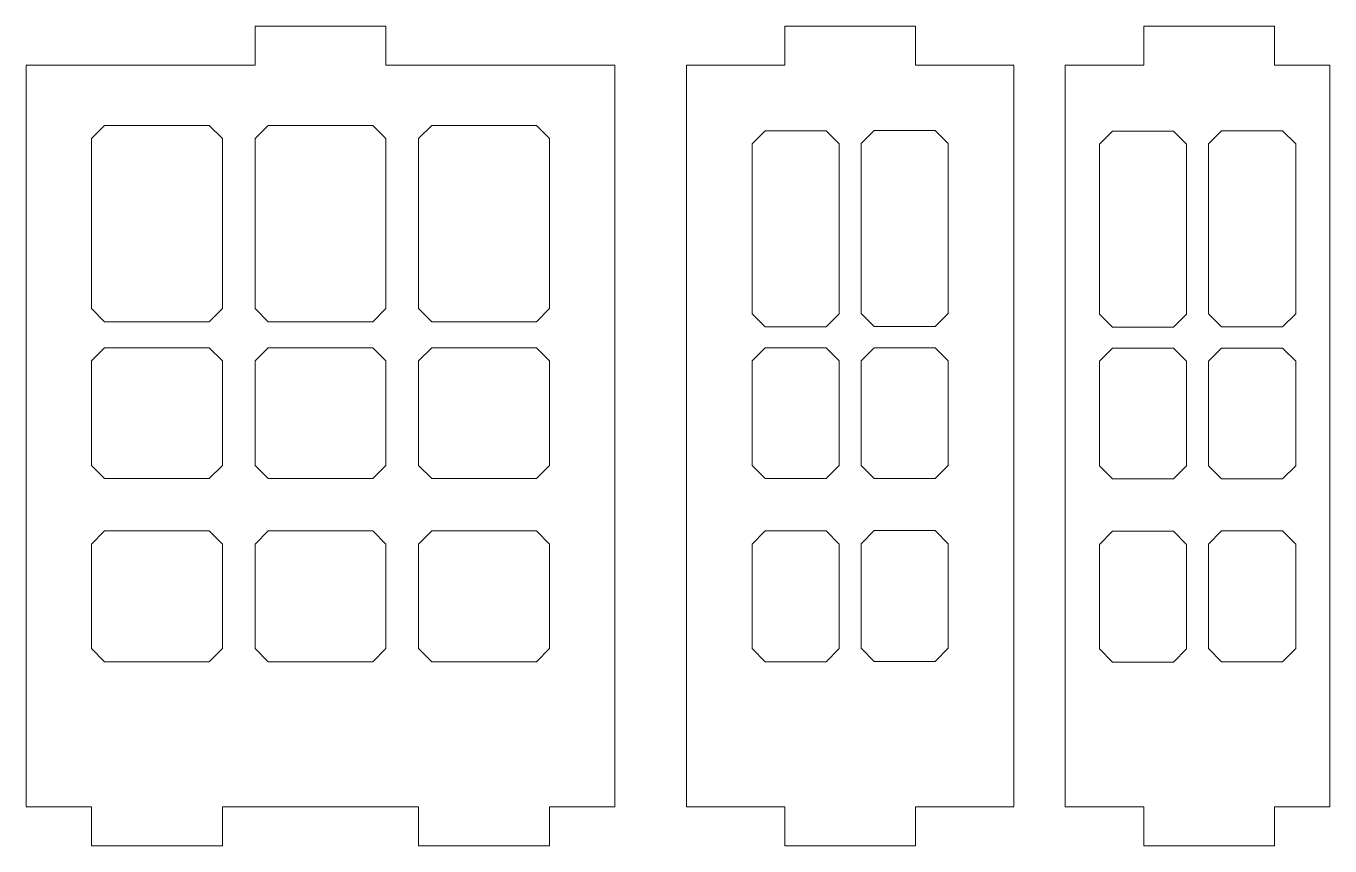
# Model space of a CAD drawing. Header units: centimetres. Extents: x -57 to 189, y -76 to 83.
# Drawn here: x 53.88 to 63.84, y 32.83 to 39.09 of the extents above; entities that cross this region are included whole.
import ezdxf

# ---------------------------------------------------------------- set-up
doc = ezdxf.new("R2010")
doc.units = ezdxf.units.CM
doc.header["$MEASUREMENT"] = 0
doc.layers.add('DEFAULT', color=7, linetype='Continuous')
doc.layers.add('layer 1', color=7, linetype='Continuous')

msp = doc.modelspace()

# ---------------------------------------------------------------- linework, layer by layer
at = {"layer": 'DEFAULT', "color": 250, "lineweight": 9}
for points, knots in [([(63.42041, 38.79448), (63.42041, 38.79448), (63.84365, 38.79448), (63.84365, 38.79448), (63.84365, 38.79448), (63.84365, 38.79448), (63.84365, 33.12508), (63.84365, 33.12508), (63.84365, 33.12508), (63.84365, 33.12508), (63.42041, 33.12508), (63.42041, 33.12508), (63.42041, 33.12508), (63.42041, 33.12508), (63.42041, 32.82508), (63.42041, 32.82508), (63.42041, 32.82508), (63.42041, 32.82508), (62.42041, 32.82508), (62.42041, 32.82508), (62.42041, 32.82508), (62.42041, 32.82508), (62.42041, 33.12508), (62.42041, 33.12508), (62.42041, 33.12508), (62.42041, 33.12508), (61.82041, 33.12508), (61.82041, 33.12508), (61.82041, 33.12508), (61.82041, 33.12508), (61.82041, 38.79448), (61.82041, 38.79448), (61.82041, 38.79448), (61.82041, 38.79448), (62.42041, 38.79448), (62.42041, 38.79448), (62.42041, 38.79448), (62.42041, 38.79448), (62.42041, 39.09448), (62.42041, 39.09448), (62.42041, 39.09448), (62.42041, 39.09448), (63.42041, 39.09448), (63.42041, 39.09448), (63.42041, 39.09448), (63.42041, 39.09448), (63.42041, 38.79448), (63.42041, 38.79448)], [0, 0, 0, 0, 0.0769231, 0.0769231, 0.0769231, 0.0769231, 0.1538462, 0.1538462, 0.1538462, 0.1538462, 0.2307692, 0.2307692, 0.2307692, 0.2307692, 0.3076923, 0.3076923, 0.3076923, 0.3076923, 0.3846154, 0.3846154, 0.3846154, 0.3846154, 0.4615385, 0.4615385, 0.4615385, 0.4615385, 0.5384615, 0.5384615, 0.5384615, 0.5384615, 0.6153846, 0.6153846, 0.6153846, 0.6153846, 0.6923077, 0.6923077, 0.6923077, 0.6923077, 0.7692308, 0.7692308, 0.7692308, 0.7692308, 0.8461538, 0.8461538, 0.8461538, 0.8461538, 1, 1, 1, 1]), ([(54.47959, 38.33383), (54.47959, 38.33383), (55.27959, 38.33383), (55.27959, 38.33383), (55.27959, 38.33383), (55.27959, 38.33383), (55.37959, 38.23383), (55.37959, 38.23383), (55.37959, 38.23383), (55.37959, 38.23383), (55.37959, 36.93383), (55.37959, 36.93383), (55.37959, 36.93383), (55.37959, 36.93383), (55.27959, 36.83383), (55.27959, 36.83383), (55.27959, 36.83383), (55.27959, 36.83383), (54.47959, 36.83383), (54.47959, 36.83383), (54.47959, 36.83383), (54.47959, 36.83383), (54.37959, 36.93383), (54.37959, 36.93383), (54.37959, 36.93383), (54.37959, 36.93383), (54.37959, 38.23383), (54.37959, 38.23383), (54.37959, 38.23383), (54.37959, 38.23383), (54.47959, 38.33383), (54.47959, 38.33383)], [0, 0, 0, 0, 0.1111111, 0.1111111, 0.1111111, 0.1111111, 0.2222222, 0.2222222, 0.2222222, 0.2222222, 0.3333333, 0.3333333, 0.3333333, 0.3333333, 0.4444444, 0.4444444, 0.4444444, 0.4444444, 0.5555556, 0.5555556, 0.5555556, 0.5555556, 0.6666667, 0.6666667, 0.6666667, 0.6666667, 0.7777778, 0.7777778, 0.7777778, 0.7777778, 1, 1, 1, 1]), ([(55.72959, 38.33383), (55.72959, 38.33383), (56.52959, 38.33383), (56.52959, 38.33383), (56.52959, 38.33383), (56.52959, 38.33383), (56.62959, 38.23383), (56.62959, 38.23383), (56.62959, 38.23383), (56.62959, 38.23383), (56.62959, 36.93383), (56.62959, 36.93383), (56.62959, 36.93383), (56.62959, 36.93383), (56.52959, 36.83383), (56.52959, 36.83383), (56.52959, 36.83383), (56.52959, 36.83383), (55.72959, 36.83383), (55.72959, 36.83383), (55.72959, 36.83383), (55.72959, 36.83383), (55.62959, 36.93383), (55.62959, 36.93383), (55.62959, 36.93383), (55.62959, 36.93383), (55.62959, 38.23383), (55.62959, 38.23383), (55.62959, 38.23383), (55.62959, 38.23383), (55.72959, 38.33383), (55.72959, 38.33383)], [0, 0, 0, 0, 0.1111111, 0.1111111, 0.1111111, 0.1111111, 0.2222222, 0.2222222, 0.2222222, 0.2222222, 0.3333333, 0.3333333, 0.3333333, 0.3333333, 0.4444444, 0.4444444, 0.4444444, 0.4444444, 0.5555556, 0.5555556, 0.5555556, 0.5555556, 0.6666667, 0.6666667, 0.6666667, 0.6666667, 0.7777778, 0.7777778, 0.7777778, 0.7777778, 1, 1, 1, 1]), ([(56.97959, 38.33394), (56.97959, 38.33394), (57.77959, 38.33394), (57.77959, 38.33394), (57.77959, 38.33394), (57.77959, 38.33394), (57.87959, 38.23394), (57.87959, 38.23394), (57.87959, 38.23394), (57.87959, 38.23394), (57.87959, 36.93394), (57.87959, 36.93394), (57.87959, 36.93394), (57.87959, 36.93394), (57.77959, 36.83394), (57.77959, 36.83394), (57.77959, 36.83394), (57.77959, 36.83394), (56.97959, 36.83394), (56.97959, 36.83394), (56.97959, 36.83394), (56.97959, 36.83394), (56.87959, 36.93394), (56.87959, 36.93394), (56.87959, 36.93394), (56.87959, 36.93394), (56.87959, 38.23394), (56.87959, 38.23394), (56.87959, 38.23394), (56.87959, 38.23394), (56.97959, 38.33394), (56.97959, 38.33394)], [0, 0, 0, 0, 0.1111111, 0.1111111, 0.1111111, 0.1111111, 0.2222222, 0.2222222, 0.2222222, 0.2222222, 0.3333333, 0.3333333, 0.3333333, 0.3333333, 0.4444444, 0.4444444, 0.4444444, 0.4444444, 0.5555556, 0.5555556, 0.5555556, 0.5555556, 0.6666667, 0.6666667, 0.6666667, 0.6666667, 0.7777778, 0.7777778, 0.7777778, 0.7777778, 1, 1, 1, 1]), ([(59.52751, 38.29448), (59.52751, 38.29448), (59.99421, 38.29448), (59.99421, 38.29448), (59.99421, 38.29448), (59.99421, 38.29448), (60.09421, 38.19448), (60.09421, 38.19448), (60.09421, 38.19448), (60.09421, 38.19448), (60.09421, 36.89449), (60.09421, 36.89449), (60.09421, 36.89449), (60.09421, 36.89449), (59.99421, 36.79449), (59.99421, 36.79449), (59.99421, 36.79449), (59.99421, 36.79449), (59.52751, 36.79449), (59.52751, 36.79449), (59.52751, 36.79449), (59.52751, 36.79449), (59.42751, 36.89449), (59.42751, 36.89449), (59.42751, 36.89449), (59.42751, 36.89449), (59.42751, 38.19448), (59.42751, 38.19448), (59.42751, 38.19448), (59.42751, 38.19448), (59.52751, 38.29448), (59.52751, 38.29448)], [0, 0, 0, 0, 0.1111111, 0.1111111, 0.1111111, 0.1111111, 0.2222222, 0.2222222, 0.2222222, 0.2222222, 0.3333333, 0.3333333, 0.3333333, 0.3333333, 0.4444444, 0.4444444, 0.4444444, 0.4444444, 0.5555556, 0.5555556, 0.5555556, 0.5555556, 0.6666667, 0.6666667, 0.6666667, 0.6666667, 0.7777778, 0.7777778, 0.7777778, 0.7777778, 1, 1, 1, 1]), ([(60.3608, 38.29704), (60.3608, 38.29704), (60.8275, 38.29704), (60.8275, 38.29704), (60.8275, 38.29704), (60.8275, 38.29704), (60.9275, 38.19704), (60.9275, 38.19704), (60.9275, 38.19704), (60.9275, 38.19704), (60.9275, 36.89705), (60.9275, 36.89705), (60.9275, 36.89705), (60.9275, 36.89705), (60.8275, 36.79705), (60.8275, 36.79705), (60.8275, 36.79705), (60.8275, 36.79705), (60.3608, 36.79705), (60.3608, 36.79705), (60.3608, 36.79705), (60.3608, 36.79705), (60.2608, 36.89705), (60.2608, 36.89705), (60.2608, 36.89705), (60.2608, 36.89705), (60.2608, 38.19704), (60.2608, 38.19704), (60.2608, 38.19704), (60.2608, 38.19704), (60.3608, 38.29704), (60.3608, 38.29704)], [0, 0, 0, 0, 0.1111111, 0.1111111, 0.1111111, 0.1111111, 0.2222222, 0.2222222, 0.2222222, 0.2222222, 0.3333333, 0.3333333, 0.3333333, 0.3333333, 0.4444444, 0.4444444, 0.4444444, 0.4444444, 0.5555556, 0.5555556, 0.5555556, 0.5555556, 0.6666667, 0.6666667, 0.6666667, 0.6666667, 0.7777778, 0.7777778, 0.7777778, 0.7777778, 1, 1, 1, 1]), ([(62.18204, 38.29192), (62.18204, 38.29192), (62.64874, 38.29192), (62.64874, 38.29192), (62.64874, 38.29192), (62.64874, 38.29192), (62.74874, 38.19192), (62.74874, 38.19192), (62.74874, 38.19192), (62.74874, 38.19192), (62.74874, 36.89193), (62.74874, 36.89193), (62.74874, 36.89193), (62.74874, 36.89193), (62.64874, 36.79193), (62.64874, 36.79193), (62.64874, 36.79193), (62.64874, 36.79193), (62.18204, 36.79193), (62.18204, 36.79193), (62.18204, 36.79193), (62.18204, 36.79193), (62.08204, 36.89193), (62.08204, 36.89193), (62.08204, 36.89193), (62.08204, 36.89193), (62.08204, 38.19192), (62.08204, 38.19192), (62.08204, 38.19192), (62.08204, 38.19192), (62.18204, 38.29192), (62.18204, 38.29192)], [0, 0, 0, 0, 0.1111111, 0.1111111, 0.1111111, 0.1111111, 0.2222222, 0.2222222, 0.2222222, 0.2222222, 0.3333333, 0.3333333, 0.3333333, 0.3333333, 0.4444444, 0.4444444, 0.4444444, 0.4444444, 0.5555556, 0.5555556, 0.5555556, 0.5555556, 0.6666667, 0.6666667, 0.6666667, 0.6666667, 0.7777778, 0.7777778, 0.7777778, 0.7777778, 1, 1, 1, 1]), ([(63.01533, 38.29448), (63.01533, 38.29448), (63.48203, 38.29448), (63.48203, 38.29448), (63.48203, 38.29448), (63.48203, 38.29448), (63.58203, 38.19448), (63.58203, 38.19448), (63.58203, 38.19448), (63.58203, 38.19448), (63.58203, 36.89449), (63.58203, 36.89449), (63.58203, 36.89449), (63.58203, 36.89449), (63.48203, 36.79449), (63.48203, 36.79449), (63.48203, 36.79449), (63.48203, 36.79449), (63.01533, 36.79449), (63.01533, 36.79449), (63.01533, 36.79449), (63.01533, 36.79449), (62.91533, 36.89449), (62.91533, 36.89449), (62.91533, 36.89449), (62.91533, 36.89449), (62.91533, 38.19448), (62.91533, 38.19448), (62.91533, 38.19448), (62.91533, 38.19448), (63.01533, 38.29448), (63.01533, 38.29448)], [0, 0, 0, 0, 0.1111111, 0.1111111, 0.1111111, 0.1111111, 0.2222222, 0.2222222, 0.2222222, 0.2222222, 0.3333333, 0.3333333, 0.3333333, 0.3333333, 0.4444444, 0.4444444, 0.4444444, 0.4444444, 0.5555556, 0.5555556, 0.5555556, 0.5555556, 0.6666667, 0.6666667, 0.6666667, 0.6666667, 0.7777778, 0.7777778, 0.7777778, 0.7777778, 1, 1, 1, 1]), ([(54.47959, 36.63384), (54.47959, 36.63384), (55.27959, 36.63384), (55.27959, 36.63384), (55.27959, 36.63384), (55.27959, 36.63384), (55.37959, 36.53384), (55.37959, 36.53384), (55.37959, 36.53384), (55.37959, 36.53384), (55.37959, 35.73384), (55.37959, 35.73384), (55.37959, 35.73384), (55.37959, 35.73384), (55.27959, 35.63384), (55.27959, 35.63384), (55.27959, 35.63384), (55.27959, 35.63384), (54.47959, 35.63384), (54.47959, 35.63384), (54.47959, 35.63384), (54.47959, 35.63384), (54.37959, 35.73384), (54.37959, 35.73384), (54.37959, 35.73384), (54.37959, 35.73384), (54.37959, 36.53384), (54.37959, 36.53384), (54.37959, 36.53384), (54.37959, 36.53384), (54.47959, 36.63384), (54.47959, 36.63384)], [0, 0, 0, 0, 0.1111111, 0.1111111, 0.1111111, 0.1111111, 0.2222222, 0.2222222, 0.2222222, 0.2222222, 0.3333333, 0.3333333, 0.3333333, 0.3333333, 0.4444444, 0.4444444, 0.4444444, 0.4444444, 0.5555556, 0.5555556, 0.5555556, 0.5555556, 0.6666667, 0.6666667, 0.6666667, 0.6666667, 0.7777778, 0.7777778, 0.7777778, 0.7777778, 1, 1, 1, 1]), ([(55.72959, 36.63384), (55.72959, 36.63384), (56.52959, 36.63384), (56.52959, 36.63384), (56.52959, 36.63384), (56.52959, 36.63384), (56.62959, 36.53384), (56.62959, 36.53384), (56.62959, 36.53384), (56.62959, 36.53384), (56.62959, 35.73384), (56.62959, 35.73384), (56.62959, 35.73384), (56.62959, 35.73384), (56.52959, 35.63384), (56.52959, 35.63384), (56.52959, 35.63384), (56.52959, 35.63384), (55.72959, 35.63384), (55.72959, 35.63384), (55.72959, 35.63384), (55.72959, 35.63384), (55.62959, 35.73384), (55.62959, 35.73384), (55.62959, 35.73384), (55.62959, 35.73384), (55.62959, 36.53384), (55.62959, 36.53384), (55.62959, 36.53384), (55.62959, 36.53384), (55.72959, 36.63384), (55.72959, 36.63384)], [0, 0, 0, 0, 0.1111111, 0.1111111, 0.1111111, 0.1111111, 0.2222222, 0.2222222, 0.2222222, 0.2222222, 0.3333333, 0.3333333, 0.3333333, 0.3333333, 0.4444444, 0.4444444, 0.4444444, 0.4444444, 0.5555556, 0.5555556, 0.5555556, 0.5555556, 0.6666667, 0.6666667, 0.6666667, 0.6666667, 0.7777778, 0.7777778, 0.7777778, 0.7777778, 1, 1, 1, 1]), ([(56.97959, 36.63384), (56.97959, 36.63384), (57.77959, 36.63384), (57.77959, 36.63384), (57.77959, 36.63384), (57.77959, 36.63384), (57.87959, 36.53384), (57.87959, 36.53384), (57.87959, 36.53384), (57.87959, 36.53384), (57.87959, 35.73384), (57.87959, 35.73384), (57.87959, 35.73384), (57.87959, 35.73384), (57.77959, 35.63384), (57.77959, 35.63384), (57.77959, 35.63384), (57.77959, 35.63384), (56.97959, 35.63384), (56.97959, 35.63384), (56.97959, 35.63384), (56.97959, 35.63384), (56.87959, 35.73384), (56.87959, 35.73384), (56.87959, 35.73384), (56.87959, 35.73384), (56.87959, 36.53384), (56.87959, 36.53384), (56.87959, 36.53384), (56.87959, 36.53384), (56.97959, 36.63384), (56.97959, 36.63384)], [0, 0, 0, 0, 0.1111111, 0.1111111, 0.1111111, 0.1111111, 0.2222222, 0.2222222, 0.2222222, 0.2222222, 0.3333333, 0.3333333, 0.3333333, 0.3333333, 0.4444444, 0.4444444, 0.4444444, 0.4444444, 0.5555556, 0.5555556, 0.5555556, 0.5555556, 0.6666667, 0.6666667, 0.6666667, 0.6666667, 0.7777778, 0.7777778, 0.7777778, 0.7777778, 1, 1, 1, 1]), ([(59.52751, 36.63373), (59.52751, 36.63373), (59.99421, 36.63373), (59.99421, 36.63373), (59.99421, 36.63373), (59.99421, 36.63373), (60.09421, 36.53373), (60.09421, 36.53373), (60.09421, 36.53373), (60.09421, 36.53373), (60.09421, 35.73373), (60.09421, 35.73373), (60.09421, 35.73373), (60.09421, 35.73373), (59.99421, 35.63373), (59.99421, 35.63373), (59.99421, 35.63373), (59.99421, 35.63373), (59.52751, 35.63373), (59.52751, 35.63373), (59.52751, 35.63373), (59.52751, 35.63373), (59.42751, 35.73373), (59.42751, 35.73373), (59.42751, 35.73373), (59.42751, 35.73373), (59.42751, 36.53373), (59.42751, 36.53373), (59.42751, 36.53373), (59.42751, 36.53373), (59.52751, 36.63373), (59.52751, 36.63373)], [0, 0, 0, 0, 0.1111111, 0.1111111, 0.1111111, 0.1111111, 0.2222222, 0.2222222, 0.2222222, 0.2222222, 0.3333333, 0.3333333, 0.3333333, 0.3333333, 0.4444444, 0.4444444, 0.4444444, 0.4444444, 0.5555556, 0.5555556, 0.5555556, 0.5555556, 0.6666667, 0.6666667, 0.6666667, 0.6666667, 0.7777778, 0.7777778, 0.7777778, 0.7777778, 1, 1, 1, 1]), ([(60.3608, 36.63373), (60.3608, 36.63373), (60.8275, 36.63373), (60.8275, 36.63373), (60.8275, 36.63373), (60.8275, 36.63373), (60.9275, 36.53373), (60.9275, 36.53373), (60.9275, 36.53373), (60.9275, 36.53373), (60.9275, 35.73373), (60.9275, 35.73373), (60.9275, 35.73373), (60.9275, 35.73373), (60.8275, 35.63373), (60.8275, 35.63373), (60.8275, 35.63373), (60.8275, 35.63373), (60.3608, 35.63373), (60.3608, 35.63373), (60.3608, 35.63373), (60.3608, 35.63373), (60.2608, 35.73373), (60.2608, 35.73373), (60.2608, 35.73373), (60.2608, 35.73373), (60.2608, 36.53373), (60.2608, 36.53373), (60.2608, 36.53373), (60.2608, 36.53373), (60.3608, 36.63373), (60.3608, 36.63373)], [0, 0, 0, 0, 0.1111111, 0.1111111, 0.1111111, 0.1111111, 0.2222222, 0.2222222, 0.2222222, 0.2222222, 0.3333333, 0.3333333, 0.3333333, 0.3333333, 0.4444444, 0.4444444, 0.4444444, 0.4444444, 0.5555556, 0.5555556, 0.5555556, 0.5555556, 0.6666667, 0.6666667, 0.6666667, 0.6666667, 0.7777778, 0.7777778, 0.7777778, 0.7777778, 1, 1, 1, 1]), ([(62.18204, 36.63117), (62.18204, 36.63117), (62.64874, 36.63117), (62.64874, 36.63117), (62.64874, 36.63117), (62.64874, 36.63117), (62.74874, 36.53117), (62.74874, 36.53117), (62.74874, 36.53117), (62.74874, 36.53117), (62.74874, 35.73117), (62.74874, 35.73117), (62.74874, 35.73117), (62.74874, 35.73117), (62.64874, 35.63117), (62.64874, 35.63117), (62.64874, 35.63117), (62.64874, 35.63117), (62.18204, 35.63117), (62.18204, 35.63117), (62.18204, 35.63117), (62.18204, 35.63117), (62.08204, 35.73117), (62.08204, 35.73117), (62.08204, 35.73117), (62.08204, 35.73117), (62.08204, 36.53117), (62.08204, 36.53117), (62.08204, 36.53117), (62.08204, 36.53117), (62.18204, 36.63117), (62.18204, 36.63117)], [0, 0, 0, 0, 0.1111111, 0.1111111, 0.1111111, 0.1111111, 0.2222222, 0.2222222, 0.2222222, 0.2222222, 0.3333333, 0.3333333, 0.3333333, 0.3333333, 0.4444444, 0.4444444, 0.4444444, 0.4444444, 0.5555556, 0.5555556, 0.5555556, 0.5555556, 0.6666667, 0.6666667, 0.6666667, 0.6666667, 0.7777778, 0.7777778, 0.7777778, 0.7777778, 1, 1, 1, 1]), ([(63.01533, 36.63117), (63.01533, 36.63117), (63.48203, 36.63117), (63.48203, 36.63117), (63.48203, 36.63117), (63.48203, 36.63117), (63.58203, 36.53117), (63.58203, 36.53117), (63.58203, 36.53117), (63.58203, 36.53117), (63.58203, 35.73117), (63.58203, 35.73117), (63.58203, 35.73117), (63.58203, 35.73117), (63.48203, 35.63117), (63.48203, 35.63117), (63.48203, 35.63117), (63.48203, 35.63117), (63.01533, 35.63117), (63.01533, 35.63117), (63.01533, 35.63117), (63.01533, 35.63117), (62.91533, 35.73117), (62.91533, 35.73117), (62.91533, 35.73117), (62.91533, 35.73117), (62.91533, 36.53117), (62.91533, 36.53117), (62.91533, 36.53117), (62.91533, 36.53117), (63.01533, 36.63117), (63.01533, 36.63117)], [0, 0, 0, 0, 0.1111111, 0.1111111, 0.1111111, 0.1111111, 0.2222222, 0.2222222, 0.2222222, 0.2222222, 0.3333333, 0.3333333, 0.3333333, 0.3333333, 0.4444444, 0.4444444, 0.4444444, 0.4444444, 0.5555556, 0.5555556, 0.5555556, 0.5555556, 0.6666667, 0.6666667, 0.6666667, 0.6666667, 0.7777778, 0.7777778, 0.7777778, 0.7777778, 1, 1, 1, 1]), ([(54.47959, 35.23397), (54.47959, 35.23397), (55.27959, 35.23397), (55.27959, 35.23397), (55.27959, 35.23397), (55.27959, 35.23397), (55.37959, 35.13397), (55.37959, 35.13397), (55.37959, 35.13397), (55.37959, 35.13397), (55.37959, 34.33397), (55.37959, 34.33397), (55.37959, 34.33397), (55.37959, 34.33397), (55.27959, 34.23397), (55.27959, 34.23397), (55.27959, 34.23397), (55.27959, 34.23397), (54.47959, 34.23397), (54.47959, 34.23397), (54.47959, 34.23397), (54.47959, 34.23397), (54.37959, 34.33397), (54.37959, 34.33397), (54.37959, 34.33397), (54.37959, 34.33397), (54.37959, 35.13397), (54.37959, 35.13397), (54.37959, 35.13397), (54.37959, 35.13397), (54.47959, 35.23397), (54.47959, 35.23397)], [0, 0, 0, 0, 0.1111111, 0.1111111, 0.1111111, 0.1111111, 0.2222222, 0.2222222, 0.2222222, 0.2222222, 0.3333333, 0.3333333, 0.3333333, 0.3333333, 0.4444444, 0.4444444, 0.4444444, 0.4444444, 0.5555556, 0.5555556, 0.5555556, 0.5555556, 0.6666667, 0.6666667, 0.6666667, 0.6666667, 0.7777778, 0.7777778, 0.7777778, 0.7777778, 1, 1, 1, 1]), ([(55.72959, 35.23364), (55.72959, 35.23364), (56.52959, 35.23364), (56.52959, 35.23364), (56.52959, 35.23364), (56.52959, 35.23364), (56.62959, 35.13364), (56.62959, 35.13364), (56.62959, 35.13364), (56.62959, 35.13364), (56.62959, 34.33364), (56.62959, 34.33364), (56.62959, 34.33364), (56.62959, 34.33364), (56.52959, 34.23364), (56.52959, 34.23364), (56.52959, 34.23364), (56.52959, 34.23364), (55.72959, 34.23364), (55.72959, 34.23364), (55.72959, 34.23364), (55.72959, 34.23364), (55.62959, 34.33364), (55.62959, 34.33364), (55.62959, 34.33364), (55.62959, 34.33364), (55.62959, 35.13364), (55.62959, 35.13364), (55.62959, 35.13364), (55.62959, 35.13364), (55.72959, 35.23364), (55.72959, 35.23364)], [0, 0, 0, 0, 0.1111111, 0.1111111, 0.1111111, 0.1111111, 0.2222222, 0.2222222, 0.2222222, 0.2222222, 0.3333333, 0.3333333, 0.3333333, 0.3333333, 0.4444444, 0.4444444, 0.4444444, 0.4444444, 0.5555556, 0.5555556, 0.5555556, 0.5555556, 0.6666667, 0.6666667, 0.6666667, 0.6666667, 0.7777778, 0.7777778, 0.7777778, 0.7777778, 1, 1, 1, 1]), ([(56.97959, 35.23397), (56.97959, 35.23397), (57.77959, 35.23397), (57.77959, 35.23397), (57.77959, 35.23397), (57.77959, 35.23397), (57.87959, 35.13397), (57.87959, 35.13397), (57.87959, 35.13397), (57.87959, 35.13397), (57.87959, 34.33397), (57.87959, 34.33397), (57.87959, 34.33397), (57.87959, 34.33397), (57.77959, 34.23397), (57.77959, 34.23397), (57.77959, 34.23397), (57.77959, 34.23397), (56.97959, 34.23397), (56.97959, 34.23397), (56.97959, 34.23397), (56.97959, 34.23397), (56.87959, 34.33397), (56.87959, 34.33397), (56.87959, 34.33397), (56.87959, 34.33397), (56.87959, 35.13397), (56.87959, 35.13397), (56.87959, 35.13397), (56.87959, 35.13397), (56.97959, 35.23397), (56.97959, 35.23397)], [0, 0, 0, 0, 0.1111111, 0.1111111, 0.1111111, 0.1111111, 0.2222222, 0.2222222, 0.2222222, 0.2222222, 0.3333333, 0.3333333, 0.3333333, 0.3333333, 0.4444444, 0.4444444, 0.4444444, 0.4444444, 0.5555556, 0.5555556, 0.5555556, 0.5555556, 0.6666667, 0.6666667, 0.6666667, 0.6666667, 0.7777778, 0.7777778, 0.7777778, 0.7777778, 1, 1, 1, 1]), ([(59.52751, 35.23374), (59.52751, 35.23374), (59.99421, 35.23374), (59.99421, 35.23374), (59.99421, 35.23374), (59.99421, 35.23374), (60.09421, 35.13374), (60.09421, 35.13374), (60.09421, 35.13374), (60.09421, 35.13374), (60.09421, 34.33374), (60.09421, 34.33374), (60.09421, 34.33374), (60.09421, 34.33374), (59.99421, 34.23374), (59.99421, 34.23374), (59.99421, 34.23374), (59.99421, 34.23374), (59.52751, 34.23374), (59.52751, 34.23374), (59.52751, 34.23374), (59.52751, 34.23374), (59.42751, 34.33374), (59.42751, 34.33374), (59.42751, 34.33374), (59.42751, 34.33374), (59.42751, 35.13374), (59.42751, 35.13374), (59.42751, 35.13374), (59.42751, 35.13374), (59.52751, 35.23374), (59.52751, 35.23374)], [0, 0, 0, 0, 0.1111111, 0.1111111, 0.1111111, 0.1111111, 0.2222222, 0.2222222, 0.2222222, 0.2222222, 0.3333333, 0.3333333, 0.3333333, 0.3333333, 0.4444444, 0.4444444, 0.4444444, 0.4444444, 0.5555556, 0.5555556, 0.5555556, 0.5555556, 0.6666667, 0.6666667, 0.6666667, 0.6666667, 0.7777778, 0.7777778, 0.7777778, 0.7777778, 1, 1, 1, 1]), ([(60.3608, 35.2363), (60.3608, 35.2363), (60.8275, 35.2363), (60.8275, 35.2363), (60.8275, 35.2363), (60.8275, 35.2363), (60.9275, 35.1363), (60.9275, 35.1363), (60.9275, 35.1363), (60.9275, 35.1363), (60.9275, 34.3363), (60.9275, 34.3363), (60.9275, 34.3363), (60.9275, 34.3363), (60.8275, 34.2363), (60.8275, 34.2363), (60.8275, 34.2363), (60.8275, 34.2363), (60.3608, 34.2363), (60.3608, 34.2363), (60.3608, 34.2363), (60.3608, 34.2363), (60.2608, 34.3363), (60.2608, 34.3363), (60.2608, 34.3363), (60.2608, 34.3363), (60.2608, 35.1363), (60.2608, 35.1363), (60.2608, 35.1363), (60.2608, 35.1363), (60.3608, 35.2363), (60.3608, 35.2363)], [0, 0, 0, 0, 0.1111111, 0.1111111, 0.1111111, 0.1111111, 0.2222222, 0.2222222, 0.2222222, 0.2222222, 0.3333333, 0.3333333, 0.3333333, 0.3333333, 0.4444444, 0.4444444, 0.4444444, 0.4444444, 0.5555556, 0.5555556, 0.5555556, 0.5555556, 0.6666667, 0.6666667, 0.6666667, 0.6666667, 0.7777778, 0.7777778, 0.7777778, 0.7777778, 1, 1, 1, 1]), ([(62.18204, 35.23118), (62.18204, 35.23118), (62.64874, 35.23118), (62.64874, 35.23118), (62.64874, 35.23118), (62.64874, 35.23118), (62.74874, 35.13118), (62.74874, 35.13118), (62.74874, 35.13118), (62.74874, 35.13118), (62.74874, 34.33118), (62.74874, 34.33118), (62.74874, 34.33118), (62.74874, 34.33118), (62.64874, 34.23118), (62.64874, 34.23118), (62.64874, 34.23118), (62.64874, 34.23118), (62.18204, 34.23118), (62.18204, 34.23118), (62.18204, 34.23118), (62.18204, 34.23118), (62.08204, 34.33118), (62.08204, 34.33118), (62.08204, 34.33118), (62.08204, 34.33118), (62.08204, 35.13118), (62.08204, 35.13118), (62.08204, 35.13118), (62.08204, 35.13118), (62.18204, 35.23118), (62.18204, 35.23118)], [0, 0, 0, 0, 0.1111111, 0.1111111, 0.1111111, 0.1111111, 0.2222222, 0.2222222, 0.2222222, 0.2222222, 0.3333333, 0.3333333, 0.3333333, 0.3333333, 0.4444444, 0.4444444, 0.4444444, 0.4444444, 0.5555556, 0.5555556, 0.5555556, 0.5555556, 0.6666667, 0.6666667, 0.6666667, 0.6666667, 0.7777778, 0.7777778, 0.7777778, 0.7777778, 1, 1, 1, 1]), ([(63.01533, 35.23374), (63.01533, 35.23374), (63.48203, 35.23374), (63.48203, 35.23374), (63.48203, 35.23374), (63.48203, 35.23374), (63.58203, 35.13374), (63.58203, 35.13374), (63.58203, 35.13374), (63.58203, 35.13374), (63.58203, 34.33374), (63.58203, 34.33374), (63.58203, 34.33374), (63.58203, 34.33374), (63.48203, 34.23374), (63.48203, 34.23374), (63.48203, 34.23374), (63.48203, 34.23374), (63.01533, 34.23374), (63.01533, 34.23374), (63.01533, 34.23374), (63.01533, 34.23374), (62.91533, 34.33374), (62.91533, 34.33374), (62.91533, 34.33374), (62.91533, 34.33374), (62.91533, 35.13374), (62.91533, 35.13374), (62.91533, 35.13374), (62.91533, 35.13374), (63.01533, 35.23374), (63.01533, 35.23374)], [0, 0, 0, 0, 0.1111111, 0.1111111, 0.1111111, 0.1111111, 0.2222222, 0.2222222, 0.2222222, 0.2222222, 0.3333333, 0.3333333, 0.3333333, 0.3333333, 0.4444444, 0.4444444, 0.4444444, 0.4444444, 0.5555556, 0.5555556, 0.5555556, 0.5555556, 0.6666667, 0.6666667, 0.6666667, 0.6666667, 0.7777778, 0.7777778, 0.7777778, 0.7777778, 1, 1, 1, 1])]:
    msp.add_open_spline(points, degree=3, knots=knots, dxfattribs=at)
at = {"layer": 'layer 1', "color": 250, "lineweight": 9}
for points, knots in [([(55.62959, 38.79466), (55.62959, 38.79466), (53.87959, 38.7947), (53.87959, 38.7947), (53.87959, 38.7947), (53.87959, 38.7947), (53.87959, 33.1253), (53.87959, 33.1253), (53.87959, 33.1253), (53.87959, 33.1253), (54.37959, 33.12529), (54.37959, 33.12529), (54.37959, 33.12529), (54.37959, 33.12529), (54.37959, 32.82519), (54.37959, 32.82519), (54.37959, 32.82519), (54.37959, 32.82519), (55.37959, 32.82519), (55.37959, 32.82519), (55.37959, 32.82519), (55.37959, 32.82519), (55.37959, 33.12526), (55.37959, 33.12526), (55.37959, 33.12526), (55.37959, 33.12526), (56.87959, 33.12522), (56.87959, 33.12522), (56.87959, 33.12522), (56.87959, 33.12522), (56.87959, 32.82521), (56.87959, 32.82521), (56.87959, 32.82521), (56.87959, 32.82521), (57.87959, 32.82521), (57.87959, 32.82521), (57.87959, 32.82521), (57.87959, 32.82521), (57.87959, 33.1252), (57.87959, 33.1252), (57.87959, 33.1252), (57.87959, 33.1252), (58.37959, 33.12519), (58.37959, 33.12519), (58.37959, 33.12519), (58.37959, 33.12519), (58.37959, 38.79459), (58.37959, 38.79459), (58.37959, 38.79459), (58.37959, 38.79459), (56.62959, 38.79463), (56.62959, 38.79463), (56.62959, 38.79463), (56.62959, 38.79463), (56.62959, 39.09465), (56.62959, 39.09465), (56.62959, 39.09465), (56.62959, 39.09465), (55.62959, 39.09465), (55.62959, 39.09465), (55.62959, 39.09465), (55.62959, 39.09465), (55.62959, 38.79466), (55.62959, 38.79466)], [0, 0, 0, 0, 0.0588235, 0.0588235, 0.0588235, 0.0588235, 0.1176471, 0.1176471, 0.1176471, 0.1176471, 0.1764706, 0.1764706, 0.1764706, 0.1764706, 0.2352941, 0.2352941, 0.2352941, 0.2352941, 0.2941176, 0.2941176, 0.2941176, 0.2941176, 0.3529412, 0.3529412, 0.3529412, 0.3529412, 0.4117647, 0.4117647, 0.4117647, 0.4117647, 0.4705882, 0.4705882, 0.4705882, 0.4705882, 0.5294118, 0.5294118, 0.5294118, 0.5294118, 0.5882353, 0.5882353, 0.5882353, 0.5882353, 0.6470588, 0.6470588, 0.6470588, 0.6470588, 0.7058824, 0.7058824, 0.7058824, 0.7058824, 0.7647059, 0.7647059, 0.7647059, 0.7647059, 0.8235294, 0.8235294, 0.8235294, 0.8235294, 0.8823529, 0.8823529, 0.8823529, 0.8823529, 1, 1, 1, 1]), ([(60.6775, 38.79448), (60.6775, 38.79448), (60.6775, 39.09448), (60.6775, 39.09448), (60.6775, 39.09448), (60.6775, 39.09448), (59.6775, 39.09448), (59.6775, 39.09448), (59.6775, 39.09448), (59.6775, 39.09448), (59.6775, 38.79448), (59.6775, 38.79448), (59.6775, 38.79448), (59.6775, 38.79448), (58.9275, 38.79448), (58.9275, 38.79448), (58.9275, 38.79448), (58.9275, 38.79448), (58.9275, 33.12508), (58.9275, 33.12508), (58.9275, 33.12508), (58.9275, 33.12508), (59.6775, 33.12508), (59.6775, 33.12508), (59.6775, 33.12508), (59.6775, 33.12508), (59.6775, 32.82508), (59.6775, 32.82508), (59.6775, 32.82508), (59.6775, 32.82508), (60.6775, 32.82508), (60.6775, 32.82508), (60.6775, 32.82508), (60.6775, 32.82508), (60.6775, 33.12508), (60.6775, 33.12508), (60.6775, 33.12508), (60.6775, 33.12508), (61.4275, 33.12508), (61.4275, 33.12508), (61.4275, 33.12508), (61.4275, 33.12508), (61.4275, 38.79448), (61.4275, 38.79448), (61.4275, 38.79448), (61.4275, 38.79448), (60.6775, 38.79448), (60.6775, 38.79448)], [0, 0, 0, 0, 0.0769231, 0.0769231, 0.0769231, 0.0769231, 0.1538462, 0.1538462, 0.1538462, 0.1538462, 0.2307692, 0.2307692, 0.2307692, 0.2307692, 0.3076923, 0.3076923, 0.3076923, 0.3076923, 0.3846154, 0.3846154, 0.3846154, 0.3846154, 0.4615385, 0.4615385, 0.4615385, 0.4615385, 0.5384615, 0.5384615, 0.5384615, 0.5384615, 0.6153846, 0.6153846, 0.6153846, 0.6153846, 0.6923077, 0.6923077, 0.6923077, 0.6923077, 0.7692308, 0.7692308, 0.7692308, 0.7692308, 0.8461538, 0.8461538, 0.8461538, 0.8461538, 1, 1, 1, 1])]:
    msp.add_open_spline(points, degree=3, knots=knots, dxfattribs=at)

doc.saveas('drawing.dxf')
